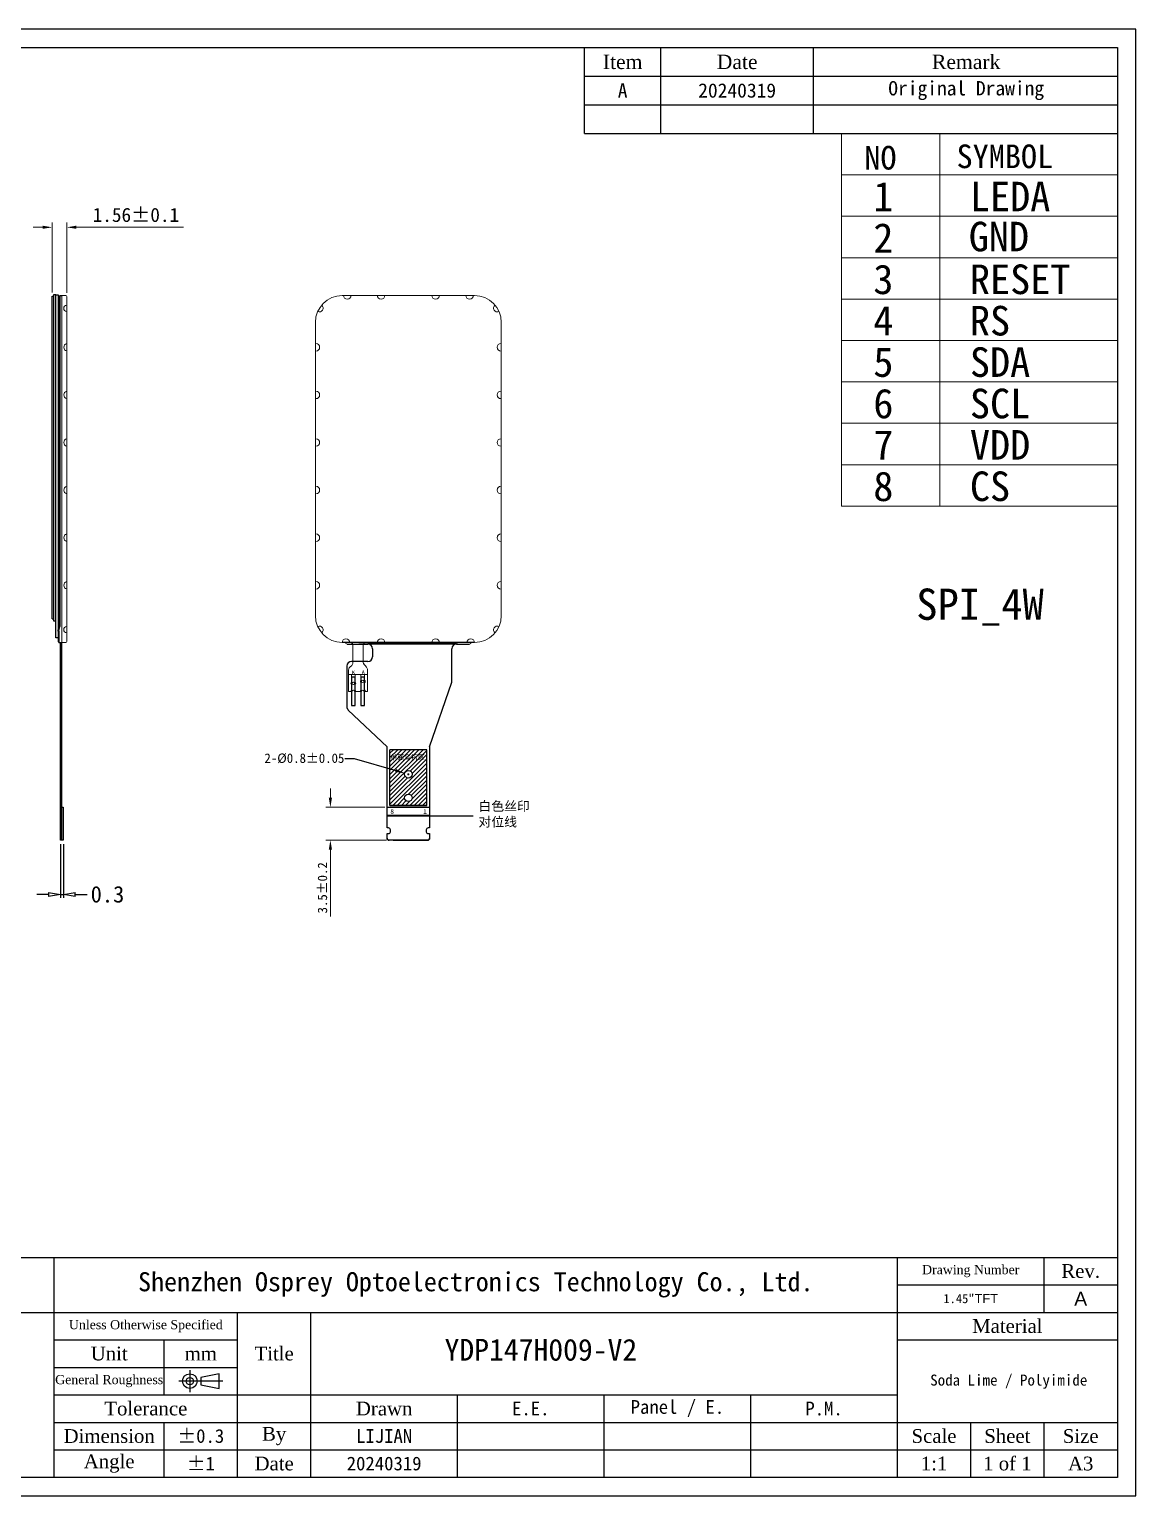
# Model space of a CAD drawing. Header units: millimetres. Extents: x 1215 to 1529, y -57 to 99.
# Drawn here: x 1411 to 1528.6, y -57.2 to 98.6 of the extents above; entities that cross this region are included whole.
import ezdxf
from ezdxf.lldxf.tags import DXFTag

# ---------------------------------------------------------------- set-up
doc = ezdxf.new("R2010")
doc.units = ezdxf.units.MM
for name, color, linetype, lineweight in [('1 BLU-Frame', 4, 'Continuous', 5), ('BLU', 2, 'Continuous', 5), ('Title block', 7, 'Continuous', 9)]:
    doc.layers.add(name, color=color, linetype=linetype, lineweight=lineweight)
for name, color, linetype in [('BL', 2, 'Continuous'), ('DIM', 3, 'Continuous'), ('Dimension', 7, 'Continuous'), ('DWG', 7, 'Continuous'), ('FPC', 30, 'Continuous'), ('Frame', 7, 'Continuous'), ('lcd', 4, 'Continuous'), ('边框', 7, 'Continuous')]:
    doc.layers.add(name, color=color, linetype=linetype)
doc.styles.get("Standard").update_dxf_attribs({"font": ''})
doc.styles.add('宋体', font='')
doc.styles.add('样式 4', font='')
doc.styles.get('Standard').set_extended_font_data('SimSun')
doc.styles.get('宋体').set_extended_font_data('SimSun')
doc.styles.get('样式 4').set_extended_font_data('SimSun')
tags = doc.linetypes.add('CENTER', pattern=[2, 1.25, -0.25, 0.25, -0.25]).pattern_tags.tags
tags[10:11] = [DXFTag(74, 4), DXFTag(75, 0), DXFTag(340, '0'), DXFTag(46, 0.0), DXFTag(50, 0.0), DXFTag(44, 0.0), DXFTag(45, 0.0)]
tags[8:9] = [DXFTag(74, 4), DXFTag(75, 0), DXFTag(340, '0'), DXFTag(46, 0.0), DXFTag(50, 0.0), DXFTag(44, 0.0), DXFTag(45, 0.0)]
tags[6:7] = [DXFTag(74, 4), DXFTag(75, 0), DXFTag(340, '0'), DXFTag(46, 0.0), DXFTag(50, 0.0), DXFTag(44, 0.0), DXFTag(45, 0.0)]
tags[4:5] = [DXFTag(74, 4), DXFTag(75, 0), DXFTag(340, '0'), DXFTag(46, 0.0), DXFTag(50, 0.0), DXFTag(44, 0.0), DXFTag(45, 0.0)]
doc.dimstyles.new('1206', dxfattribs={"dimtxt": 2.5, "dimasz": 1.8, "dimexe": 0.5, "dimexo": 0.625, "dimtad": 0, "dimzin": 9, "dimdsep": 46, "dimtxsty": 'Standard', "dimcen": 2.5, "dimazin": 0, "dimtfac": 1, "dimtmove": 0, "dimatfit": 3, "dimfxl": 1, "dimtolj": 1, "dimarcsym": 0})
doc.dimstyles.get("Standard").update_dxf_attribs({"dimtxt": 0.18, "dimasz": 0.18, "dimexe": 0.18, "dimexo": 0.0625, "dimgap": 0.09, "dimtad": 0, "dimtih": 1, "dimtoh": 1, "dimdec": 4, "dimzin": 0, "dimdsep": 46, "dimtxsty": 'Standard', "dimcen": 0.09, "dimadec": 0, "dimazin": 0, "dimtfac": 1, "dimtdec": 4, "dimtofl": 0, "dimtmove": 0, "dimatfit": 3, "dimfxl": 1, "dimtolj": 1, "dimtzin": 0, "dimarcsym": 0})
doc.dimstyles.new('标准', dxfattribs={"dimtxt": 1.8, "dimasz": 1.5, "dimexe": 0.5, "dimexo": 0.4, "dimgap": 0.1, "dimtad": 1, "dimzin": 1, "dimdsep": 46, "dimtxsty": '宋体', "dimblk": 'CLOSEDBLANK', "dimcen": 0.09, "dimclrd": 96, "dimclre": 96, "dimclrt": 3, "dimadec": 0, "dimazin": 0, "dimtfac": 1, "dimtofl": 0, "dimtmove": 0, "dimatfit": 1, "dimldrblk": 'CLOSEDBLANK', "dimfxl": 1, "dimtolj": 1, "dimlwd": 0, "dimlwe": 0, "dimarcsym": 0})

# ---------------------------------------------------------------- blocks, each defined once
blk = doc.blocks.new('_ClosedBlank')
at = {"color": 0, "linetype": 'ByBlock', "lineweight": -2}
for p, q in [((-1, 0.17), (0, 0)), ((-1, 0.17), (-1, -0.17)), ((0, 0), (-1, -0.17))]:
    blk.add_line(p, q, dxfattribs=at)
blk = doc.blocks.new('*D190')
at = {"layer": 'Defpoints', "color": 0, "ltscale": 3}
for p in [(1414.36, 12.43), (1414.66, 12.43), (1414.66, 6.67)]:
    blk.add_point(p, dxfattribs=at)
at = {"layer": 'DIM', "lineweight": -2, "ltscale": 3}
for p, q in [((1414.36, 12), (1414.36, 6.32)), ((1414.66, 12), (1414.66, 6.32)), ((1413.1, 6.67), (1411.84, 6.67)), ((1414.36, 6.67), (1414.66, 6.67)), ((1415.92, 6.67), (1417.18, 6.67))]:
    blk.add_line(p, q, dxfattribs=at)
at = {"layer": 'DIM', "lineweight": -2, "ltscale": 3, "xscale": 1.26, "yscale": 1.26, "zscale": 1.26}
blk.add_blockref('_ClosedBlank', (1414.36, 6.67), dxfattribs=at)
at = {"layer": 'DIM', "lineweight": -2, "ltscale": 3, "xscale": 1.26, "yscale": 1.26, "zscale": 1.26, "rotation": 180}
blk.add_blockref('_ClosedBlank', (1414.66, 6.67), dxfattribs=at)
at = {"layer": 'DIM', "ltscale": 3, "insert": (1419.35, 6.67), "char_height": 1.75, "attachment_point": 5}
blk.add_mtext('\\A1;0.3', dxfattribs=at)
blk = doc.blocks.new('*D189')
at = {"color": 7, "lineweight": 0}
for p, q in [((1443.03, 16.93), (1443.03, 17.93)), ((1448.8, 15.93), (1442.53, 15.93)), ((1449, 12.43), (1442.53, 12.43)), ((1443.03, 11.43), (1443.03, 4.32))]:
    blk.add_line(p, q, dxfattribs=at)
at = {"color": 7}
for points in [[(1442.86, 16.93), (1443.2, 16.93), (1443.03, 15.93)], [(1442.86, 11.43), (1443.2, 11.43), (1443.03, 12.43)]]:
    blk.add_solid(points, dxfattribs=at)
at = {"layer": 'Defpoints', "color": 0}
for p in [(1449.2, 15.93), (1443.03, 12.43), (1449.4, 12.43)]:
    blk.add_point(p, dxfattribs=at)
at = {"color": 7, "insert": (1442.19, 7.37), "char_height": 1, "attachment_point": 5, "rotation": 90, "style": '宋体'}
blk.add_mtext('\\A1;3.5%%P0.2', dxfattribs=at)
blk = doc.blocks.new('*D194')
at = {"color": 7, "lineweight": -2}
for p, q in [((1444.55, 21.12), (1445.55, 21.12)), ((1445.55, 21.12), (1449.97, 19.83))]:
    blk.add_line(p, q, dxfattribs=at)
at = {"color": 0, "lineweight": -2}
for p, q in [((1451.22, 19.43), (1451.4, 19.43)), ((1451.31, 19.34), (1451.31, 19.52))]:
    blk.add_line(p, q, dxfattribs=at)
at = {"color": 7}
blk.add_solid([(1450.01, 19.99), (1449.92, 19.67), (1450.93, 19.54)], dxfattribs=at)
at = {"layer": 'Defpoints', "color": 0}
for p in [(1450.93, 19.54), (1451.69, 19.32)]:
    blk.add_point(p, dxfattribs=at)
at = {"color": 7, "insert": (1440.27, 21.12), "char_height": 1, "attachment_point": 5, "style": '宋体'}
blk.add_mtext('\\A1;2-%%C0.8%%P0.05', dxfattribs=at)
blk = doc.blocks.new('*D204')
at = {"color": 7, "lineweight": 0}
for p, q in [((1413.47, 70.62), (1413.47, 78.04)), ((1415.03, 70.57), (1415.03, 78.04)), ((1412.47, 77.54), (1411.47, 77.54)), ((1416.03, 77.54), (1427.44, 77.54))]:
    blk.add_line(p, q, dxfattribs=at)
at = {"color": 7}
for points in [[(1412.47, 77.71), (1412.47, 77.38), (1413.47, 77.54)], [(1416.03, 77.71), (1416.03, 77.38), (1415.03, 77.54)]]:
    blk.add_solid(points, dxfattribs=at)
at = {"layer": 'Defpoints', "color": 0}
for p in [(1415.03, 77.54), (1413.47, 70.22), (1415.03, 70.17)]:
    blk.add_point(p, dxfattribs=at)
at = {"color": 7, "insert": (1422.37, 78.85), "char_height": 1.5, "attachment_point": 5, "style": '宋体'}
blk.add_mtext('\\A1;1.56%%P0.1', dxfattribs=at)

msp = doc.modelspace()

# ---------------------------------------------------------------- hatches: boundary and pattern name
h = msp.add_hatch()
h.set_pattern_fill('ANSI31', color=256, scale=0.1, style=0)
h.set_pattern_definition([(45, (1449.22332, 16.1326), (-0.224506, 0.224506), [])])
edge = h.paths.add_edge_path(flags=16)
edge.add_arc((1451.31005, 19.43258), 0.4, 0, 360)
edge = h.paths.add_edge_path(flags=16)
edge.add_arc((1451.31005, 16.93258), 0.4, 0, 360)
edge = h.paths.add_edge_path()
edge.add_line((1453.26004, 22.03041), (1449.36004, 22.03041))
edge.add_line((1449.36004, 16.13261), (1449.36004, 22.03041))
edge.add_line((1453.56005, 16.13261), (1449.36004, 16.13261))
edge.add_line((1453.26004, 16.13261), (1453.26004, 22.03041))
h.paths.add_polyline_path([(1449.22332, 20.72311), (1453.30082, 20.72311), (1453.30082, 21.75561), (1449.22332, 21.75561)], flags=9)

# ---------------------------------------------------------------- linework, layer by layer
at = {"color": 6}
for p, q in [((1413.46828, 35.94058), (1413.46828, 70.22258)), ((1413.46828, 70.22258), (1413.59833, 70.22258)), ((1413.46828, 35.94058), (1413.46828, 70.22258)), ((1413.46828, 70.22258), (1413.59833, 70.22258)), ((1414.09833, 70.22258), (1414.22837, 70.22258)), ((1414.09833, 70.22258), (1414.22837, 70.22258)), ((1414.22837, 35.94058), (1414.22837, 70.22258)), ((1413.46828, 35.94058), (1413.59833, 35.94058)), ((1414.22837, 35.94058), (1414.09833, 35.94058)), ((1414.09837, 34.64149), (1414.1284, 34.79161)), ((1414.09837, 34.64149), (1414.09837, 33.50258)), ((1414.1284, 34.79161), (1414.15899, 34.79161)), ((1414.12837, 33.50258), (1414.09837, 33.50258))]:
    msp.add_line(p, q, dxfattribs=at)
at = {"color": 4}
for p, q in [((1413.84833, 70.37318), (1413.59833, 70.37318)), ((1413.59833, 70.37254), (1413.59833, 35.74054)), ((1413.59833, 70.37254), (1413.59833, 35.74054)), ((1413.84833, 70.37318), (1414.09833, 70.37318)), ((1413.84833, 39.25718), (1413.84833, 70.37254)), ((1413.84833, 39.25718), (1413.84833, 70.37254)), ((1414.09833, 70.37254), (1414.09833, 33.91054)), ((1414.09833, 70.37254), (1414.09833, 33.91054)), ((1413.84833, 33.91054), (1413.84833, 39.25718)), ((1413.59833, 35.74054), (1413.84833, 35.74054)), ((1414.09833, 33.91054), (1413.84833, 33.91054))]:
    msp.add_line(p, q, dxfattribs=at)
at = {"color": 5}
for p, q in [((1414.22837, 70.22258), (1414.28837, 70.22258)), ((1414.22837, 70.22258), (1414.22837, 35.13258)), ((1414.12837, 34.63852), (1414.22954, 35.14434)), ((1414.12837, 34.63852), (1414.12837, 33.50258)), ((1414.12837, 33.50258), (1414.18837, 33.50258))]:
    msp.add_line(p, q, dxfattribs=at)
for p, q in [((1414.28837, 70.29258), (1414.48837, 70.29258)), ((1414.28837, 70.29258), (1414.28837, 35.13258)), ((1414.18837, 34.63258), (1414.28837, 35.13258)), ((1414.18837, 34.63258), (1414.18837, 33.43258)), ((1414.18837, 33.43258), (1414.48837, 33.43258)), ((1414.35837, 12.43258), (1414.35837, 33.43258)), ((1414.48837, 12.43258), (1414.48837, 33.43258)), ((1458.33364, 33.43258), (1444.28644, 33.43258)), ((1453.56005, 15.03258), (1458.20639, 15.03258)), ((1449.41005, 13.33258), (1449.41005, 13.53258)), ((1414.65837, 12.43258), (1414.35837, 12.43258))]:
    msp.add_line(p, q)
at = {"color": 7, "linetype": 'Continuous'}
msp.add_line((1446.06004, 33.43258), (1456.56004, 33.43258), dxfattribs=at)
at = {"color": 30}
for p, q in [((1456.42383, 33.26331), (1447.01625, 33.26331)), ((1455.92383, 29.21669), (1455.92383, 31.42294)), ((1444.77631, 30.92294), (1444.77631, 26.618)), ((1453.56005, 22.33041), (1455.92383, 29.21669)), ((1449.06005, 22.33041), (1444.93178, 26.25564)), ((1449.06005, 13.73258), (1449.06005, 22.33041)), ((1453.26004, 22.03041), (1449.36004, 22.03041)), ((1453.56005, 22.33041), (1453.56005, 13.73258)), ((1453.56005, 15.03258), (1449.06005, 15.03258)), ((1449.41005, 15.03258), (1449.71005, 15.03258)), ((1452.91005, 15.03258), (1453.21005, 15.03258)), ((1449.21005, 13.73258), (1449.06005, 13.73258)), ((1449.06005, 12.63258), (1449.06005, 13.13258)), ((1449.06005, 13.13258), (1449.21005, 13.13258)), ((1449.41005, 13.33258), (1449.41005, 13.53258)), ((1449.41005, 13.33258), (1449.41005, 13.53258)), ((1453.21005, 13.53258), (1453.21005, 13.33258)), ((1453.21005, 13.53258), (1453.21005, 13.33258)), ((1453.56005, 13.73258), (1453.41005, 13.73258)), ((1453.41005, 13.13258), (1453.56005, 13.13258)), ((1453.56005, 13.13258), (1453.56005, 12.63258)), ((1449.71005, 12.43258), (1449.26005, 12.43258)), ((1449.71005, 12.43258), (1452.91005, 12.43258)), ((1453.36005, 12.43258), (1452.91005, 12.43258))]:
    msp.add_line(p, q, dxfattribs=at)
for points in [[(1445.66625, 29.74252), (1445.26625, 29.74252), (1445.26625, 26.74252), (1445.66625, 26.74252)], [(1446.66625, 29.74252), (1446.26625, 29.74252), (1446.26625, 26.74252), (1446.66625, 26.74252)], [(1414.48837, 15.93258), (1414.65837, 15.93258), (1414.65837, 12.43258), (1414.48837, 12.43258)]]:
    msp.add_lwpolyline(points, close=True)
at = {"color": 2}
msp.add_lwpolyline([(1453.41005, 13.13258), (1453.56005, 13.13258), (1453.56005, 12.63258, -0.414213562), (1453.36005, 12.43258), (1449.26005, 12.43258, -0.414213562), (1449.06005, 12.63258), (1449.06005, 13.13258), (1449.21005, 13.13258, 0.414213562), (1449.41005, 13.33258), (1449.41005, 13.53258, 0.414213562), (1449.21005, 13.73258), (1449.06005, 13.73258), (1449.06005, 15.93258), (1453.56005, 15.93258), (1453.56005, 13.73258), (1453.41005, 13.73258, 0.414213562), (1453.21005, 13.53258), (1453.21005, 13.33258, 0.414213562)], format="xyb", close=True, dxfattribs=at)
at = {"const_width": 0.2}
msp.add_lwpolyline([(1449.06005, 15.03258), (1453.56005, 15.03258)], dxfattribs=at)
at = {"color": 30}
for centre in [(1451.31005, 19.43258), (1451.31005, 16.93258)]:
    msp.add_circle(centre, 0.4, dxfattribs=at)
for centre, radius, start, end in [((1445.27631, 30.92294), 0.5, 90, 180), ((1445.27631, 26.618), 0.5, 180, 226.4441717), ((1449.26005, 12.63258), 0.2, 180, 270), ((1449.21005, 13.53258), 0.2, 0, 90), ((1449.21005, 13.33258), 0.2, 270, 0), ((1453.41005, 13.53258), 0.2, 90, 180), ((1453.41005, 13.33258), 0.2, 180, 270), ((1453.36005, 12.63258), 0.2, 270, 360)]:
    msp.add_arc(centre, radius, start, end, dxfattribs=at)
at = {"layer": '1 BLU-Frame', "color": 4, "lineweight": 5}
for p, q in [((1414.48837, 70.29258), (1414.92837, 70.29258)), ((1414.48837, 33.43258), (1414.48837, 70.29258)), ((1415.02837, 70.19258), (1415.02837, 33.53258)), ((1458.33735, 70.29258), (1444.29015, 70.29258)), ((1441.44015, 67.44258), (1441.44015, 36.28258)), ((1461.18735, 67.44258), (1461.18735, 36.28258)), ((1414.48837, 33.43258), (1414.92837, 33.43258)), ((1458.33735, 33.43258), (1444.29015, 33.43258))]:
    msp.add_line(p, q, dxfattribs=at)
for centre, radius, start, end in [((1414.92837, 70.19258), 0.1, 0, 90), ((1444.29015, 67.44258), 2.85, 90, 180), ((1458.33735, 67.44258), 2.85, 0, 90), ((1444.29015, 36.28258), 2.85, 180, 270), ((1458.33735, 36.28258), 2.85, 270, 0), ((1414.92837, 33.53258), 0.1, 270, 0)]:
    msp.add_arc(centre, radius, start, end, dxfattribs=at)
at = {"layer": 'BL', "color": 6, "linetype": 'Continuous', "lineweight": 5}
for centre, radius, start, end in [((1444.81644, 70.29258), 0.4, 180, 0), ((1448.41875, 70.29258), 0.4, 180, 0), ((1454.20875, 70.29258), 0.4, 180, 0), ((1457.81105, 70.29258), 0.4, 180, 0), ((1415.04317, 68.92954), 0.339, 92.5019125, 267.4980875), ((1441.86214, 68.94785), 0.4, 243.1861033, 53.2191251), ((1460.76535, 68.94785), 0.4, 126.7808749, 296.8138967), ((1415.10837, 64.79358), 0.4, 101.536959, 258.463041), ((1441.48915, 64.79358), 0.4, 270, 90), ((1461.13835, 64.79358), 0.4, 90, 270), ((1415.10837, 59.73678), 0.4, 101.536959, 258.463041), ((1441.48915, 59.73678), 0.4, 270, 90), ((1461.13835, 59.73678), 0.4, 90, 270), ((1415.10837, 54.67998), 0.4, 101.536959, 258.463041), ((1441.48915, 54.67998), 0.4, 270, 90), ((1461.13835, 54.67998), 0.4, 90, 270), ((1415.10837, 49.62318), 0.4, 101.536959, 258.463041), ((1441.48915, 49.62318), 0.4, 270, 90), ((1461.13835, 49.62318), 0.4, 90, 270), ((1415.10837, 44.56638), 0.4, 101.536959, 258.463041), ((1441.48915, 44.56638), 0.4, 270, 90), ((1461.13835, 44.56638), 0.4, 90, 270), ((1415.10837, 39.50958), 0.4, 101.536959, 258.463041), ((1441.48915, 39.50958), 0.4, 270, 90), ((1461.13835, 39.50958), 0.4, 90, 270), ((1415.04317, 34.79561), 0.339, 92.5019125, 267.4980875), ((1441.86214, 34.7773), 0.4, 306.7808749, 116.8138967), ((1460.76535, 34.7773), 0.4, 63.1861033, 233.2191251), ((1444.68644, 33.43258), 0.4, 360, 180), ((1448.41875, 33.43258), 0.4, 0, 180), ((1454.20875, 33.43258), 0.4, 0, 180), ((1457.94517, 33.43258), 0.4, 360, 180)]:
    msp.add_arc(centre, radius, start, end, dxfattribs=at)
at = {"layer": 'BLU', "color": 2, "lineweight": 5}
for p, q in [((1445.41642, 31.29853), (1445.41642, 33.13258)), ((1445.42013, 31.29853), (1445.42013, 33.13258)), ((1446.51609, 31.29853), (1446.51609, 33.13258)), ((1446.5198, 31.29853), (1446.5198, 33.13258))]:
    msp.add_line(p, q, dxfattribs=at)
at = {"layer": 'BLU', "lineweight": 5}
for p, q in [((1444.96625, 30.51285), (1444.96625, 28.24252)), ((1444.96996, 30.51285), (1444.96996, 28.24251)), ((1446.96996, 30.04251), (1444.96996, 30.04251)), ((1445.07853, 30.82855), (1445.30415, 30.98283)), ((1445.08223, 30.82855), (1445.30785, 30.98283)), ((1445.66625, 29.74252), (1445.26625, 29.74252)), ((1445.26625, 29.74252), (1445.26625, 29.24252)), ((1445.26996, 30.04251), (1445.26996, 29.24251)), ((1445.66625, 29.24252), (1445.66625, 29.74252)), ((1445.66996, 29.24251), (1445.66996, 30.04251)), ((1446.66625, 29.74252), (1446.26625, 29.74252)), ((1446.26625, 29.74252), (1446.26625, 29.44252)), ((1446.26996, 30.04251), (1446.26996, 29.44251)), ((1446.66625, 29.44252), (1446.66625, 29.74252)), ((1446.66996, 29.44251), (1446.66996, 30.04251)), ((1446.85398, 30.82855), (1446.72836, 30.98283)), ((1446.85769, 30.82855), (1446.73207, 30.98283)), ((1446.96625, 30.51285), (1446.96625, 28.24252)), ((1446.96996, 30.51285), (1446.96996, 28.24251)), ((1445.34125, 28.24252), (1444.96625, 28.24252)), ((1445.34496, 28.24251), (1444.96996, 28.24251)), ((1445.26625, 28.94252), (1445.26625, 28.39252)), ((1445.26996, 28.94251), (1445.26996, 28.39251)), ((1445.66625, 28.39252), (1445.66625, 28.94252)), ((1445.66996, 28.39251), (1445.66996, 28.94251)), ((1446.26625, 29.14252), (1446.26625, 28.39252)), ((1446.26996, 29.14251), (1446.26996, 28.39251)), ((1446.96625, 28.24252), (1446.59125, 28.24252)), ((1446.96996, 28.24251), (1446.59496, 28.24251)), ((1446.66625, 29.14252), (1446.66625, 28.39252)), ((1446.66996, 29.14251), (1446.66996, 28.39251)), ((1449.06005, 13.73258), (1449.06005, 22.33041)), ((1453.56005, 22.33041), (1453.56005, 13.73258)), ((1449.21005, 13.73258), (1449.06005, 13.73258)), ((1449.06005, 12.63258), (1449.06005, 13.13258)), ((1449.06005, 13.13258), (1449.21005, 13.13258)), ((1449.41005, 13.33258), (1449.41005, 13.53258)), ((1453.21005, 13.53258), (1453.21005, 13.33258)), ((1453.56005, 13.73258), (1453.41005, 13.73258)), ((1453.41005, 13.13258), (1453.56005, 13.13258)), ((1453.56005, 13.13258), (1453.56005, 12.63258)), ((1449.71005, 12.43258), (1449.26005, 12.43258)), ((1449.71005, 12.43258), (1452.91005, 12.43258)), ((1453.36005, 12.43258), (1452.91005, 12.43258))]:
    msp.add_line(p, q, dxfattribs=at)
at = {"layer": 'BLU', "lineweight": 5, "ltscale": 2}
for points in [[(1445.59125, 28.24252), (1446.34125, 28.24252)], [(1445.59496, 28.24251), (1446.34496, 28.24251)]]:
    msp.add_lwpolyline(points, dxfattribs=at)
at = {"layer": 'BLU', "lineweight": 5}
for centre, radius in [((1445.46625, 29.09252), 0.125), ((1445.46996, 29.09251), 0.125), ((1446.46625, 29.29252), 0.125), ((1446.46996, 29.29251), 0.125), ((1451.31005, 19.43258), 0.4), ((1451.31005, 16.93258), 0.4)]:
    msp.add_circle(centre, radius, dxfattribs=at)
at = {"layer": 'BLU', "color": 2, "lineweight": 5}
for centre, start, end in [((1445.11642, 33.13258), 0, 90), ((1445.12013, 33.13258), 360, 90), ((1446.81609, 33.13258), 90, 180), ((1446.8198, 33.13258), 90, 180)]:
    msp.add_arc(centre, 0.3, start, end, dxfattribs=at)
at = {"layer": 'BLU', "lineweight": 5}
for centre, radius, start, end in [((1444.91642, 31.29853), 0.5, 320.8461139, 360), ((1444.92013, 31.29853), 0.5, 320.8461139, 360), ((1447.12964, 31.48186), 0.64036, 196.6359561, 231.1965786), ((1447.13335, 31.48186), 0.64036, 196.6359561, 231.1965786), ((1445.46625, 30.51285), 0.5, 140.8461139, 180), ((1445.46996, 30.51285), 0.5, 140.8461139, 180), ((1446.46625, 30.51285), 0.5, 360, 39.1538861), ((1446.46996, 30.51285), 0.5, 360, 39.1538861), ((1445.46625, 29.09252), 0.25, 143.1301024, 216.8698976), ((1445.46625, 28.24252), 0.25, 143.1301024, 180), ((1445.46996, 29.09251), 0.25, 143.1301024, 216.8698976), ((1445.46996, 28.24251), 0.25, 143.1301024, 180), ((1445.46625, 28.24252), 0.125, 360, 180), ((1445.46996, 28.24251), 0.125, 360, 180), ((1445.46625, 29.09252), 0.25, 323.1301024, 36.8698976), ((1445.46625, 28.24252), 0.25, 360, 36.8698976), ((1445.46996, 29.09251), 0.25, 323.1301024, 36.8698976), ((1445.46996, 28.24251), 0.25, 360, 36.8698976), ((1446.46625, 29.29252), 0.25, 143.1301024, 216.8698976), ((1446.46625, 28.24252), 0.25, 143.1301024, 180), ((1446.46996, 29.29251), 0.25, 143.1301024, 216.8698976), ((1446.46996, 28.24251), 0.25, 143.1301024, 180), ((1446.46625, 28.24252), 0.125, 360, 180), ((1446.46996, 28.24251), 0.125, 360, 180), ((1446.46625, 29.29252), 0.25, 323.1301024, 36.8698976), ((1446.46625, 28.24252), 0.25, 360, 36.8698976), ((1446.46996, 29.29251), 0.25, 323.1301024, 36.8698976), ((1446.46996, 28.24251), 0.25, 360, 36.8698976), ((1449.26005, 12.63258), 0.2, 180, 270), ((1449.21005, 13.53258), 0.2, 0, 90), ((1449.21005, 13.33258), 0.2, 270, 0), ((1453.41005, 13.53258), 0.2, 90, 180), ((1453.41005, 13.33258), 0.2, 180, 270), ((1453.36005, 12.63258), 0.2, 270, 360)]:
    msp.add_arc(centre, radius, start, end, dxfattribs=at)
at = {"layer": 'DWG', "color": 30, "lineweight": 0}
for centre, start, end in [((1444.82996, 33.46121), 178.3428123, 261.6792884), ((1457.79012, 33.46121), 278.3207116, 1.6571877)]:
    msp.add_arc(centre, 0.2, start, end, dxfattribs=at)
at = {"layer": 'FPC', "color": 30}
for p, q in [((1444.80101, 33.26331), (1447.01625, 33.26331)), ((1447.51625, 32.76331), (1447.51625, 31.92294)), ((1456.42383, 33.26331), (1457.81907, 33.26331)), ((1447.01625, 31.42294), (1445.27631, 31.42294)), ((1449.06005, 12.63258), (1449.06005, 13.13258)), ((1449.06005, 13.13258), (1449.21005, 13.13258)), ((1453.41005, 13.13258), (1453.56005, 13.13258)), ((1453.56005, 13.13258), (1453.56005, 12.63258)), ((1449.71005, 12.43258), (1449.26005, 12.43258))]:
    msp.add_line(p, q, dxfattribs=at)
at = {"layer": 'FPC'}
for p, q in [((1449.06005, 15.93258), (1449.06005, 22.33041)), ((1449.36004, 16.13261), (1449.36004, 22.03041)), ((1453.26004, 16.13261), (1453.26004, 22.03041)), ((1453.56005, 22.33041), (1453.56005, 13.73258)), ((1449.21005, 13.73258), (1449.06005, 13.73258)), ((1449.21005, 13.73258), (1449.06005, 13.73258)), ((1453.56005, 13.73258), (1453.41005, 13.73258)), ((1453.56005, 13.73258), (1453.41005, 13.73258)), ((1449.71005, 12.43258), (1453.36005, 12.43258)), ((1449.71005, 12.43258), (1452.91005, 12.43258))]:
    msp.add_line(p, q, dxfattribs=at)
at = {"layer": 'FPC', "color": 30, "lineweight": 30}
msp.add_line((1453.26004, 16.13261), (1449.36004, 16.13261), dxfattribs=at)
at = {"layer": 'FPC', "color": 7}
msp.add_line((1453.56005, 15.03258), (1449.06005, 15.03258), dxfattribs=at)
at = {"layer": 'FPC', "color": 2}
for p, q in [((1449.06005, 12.63258), (1449.06005, 13.13258)), ((1449.06005, 13.13258), (1449.21005, 13.13258)), ((1453.41005, 13.13258), (1453.56005, 13.13258)), ((1453.56005, 13.13258), (1453.56005, 12.63258)), ((1449.71005, 12.43258), (1449.26005, 12.43258)), ((1453.36005, 12.43258), (1452.91005, 12.43258))]:
    msp.add_line(p, q, dxfattribs=at)
at = {"layer": 'FPC'}
for centre in [(1451.31005, 19.43258), (1451.31005, 16.93258)]:
    msp.add_circle(centre, 0.4, dxfattribs=at)
at = {"layer": 'FPC', "color": 30}
for centre, radius, start, end in [((1447.01625, 32.76331), 0.5, 360, 90), ((1447.01625, 31.92294), 0.5, 270, 0), ((1449.26005, 12.63258), 0.2, 180, 270), ((1449.21005, 13.33258), 0.2, 270, 0), ((1453.41005, 13.33258), 0.2, 180, 270), ((1453.36005, 12.63258), 0.2, 270, 360)]:
    msp.add_arc(centre, radius, start, end, dxfattribs=at)
at = {"layer": 'FPC', "color": 2}
for centre, start, end in [((1449.26005, 12.63258), 180, 270), ((1449.21005, 13.33258), 270, 0), ((1453.41005, 13.33258), 180, 270), ((1453.36005, 12.63258), 270, 360)]:
    msp.add_arc(centre, 0.2, start, end, dxfattribs=at)
at = {"layer": 'FPC'}
for centre, start, end in [((1449.21005, 13.53258), 0, 90), ((1449.21005, 13.53258), 0, 90), ((1453.41005, 13.53258), 90, 180), ((1453.41005, 13.53258), 90, 180)]:
    msp.add_arc(centre, 0.2, start, end, dxfattribs=at)
at = {"layer": 'Frame', "color": 7}
for p, q in [((1470.0207, 87.50136), (1470.0207, 96.6252)), ((1478.13078, 87.50136), (1478.13078, 96.6252)), ((1494.35094, 87.50136), (1494.35094, 96.6252)), ((1470.0207, 93.58392), (1526.62786, 93.58392)), ((1470.0207, 90.54264), (1526.62786, 90.54264)), ((1470.0207, 90.54264), (1526.62786, 90.54264)), ((1470.0207, 87.50136), (1526.62786, 87.50136)), ((1390.32175, -31.892), (1526.62786, -31.892)), ((1413.68851, -55.25876), (1413.68851, -31.892)), ((1503.2611, -55.25876), (1503.2611, -31.892)), ((1518.83894, -37.73369), (1518.83894, -31.892)), ((1503.2611, -34.81284), (1526.62786, -34.81284)), ((1390.32175, -37.73369), (1526.62786, -37.73369)), ((1433.16081, -55.25876), (1433.16081, -37.73369)), ((1440.94973, -55.25876), (1440.94973, -37.73369)), ((1413.68851, -40.65453), (1433.16081, -40.65453)), ((1425.37189, -46.49622), (1425.37189, -40.65453)), ((1503.2611, -40.65453), (1526.62786, -40.65453)), ((1413.68851, -43.57538), (1433.16081, -43.57538)), ((1413.68851, -46.49622), (1503.2611, -46.49622)), ((1456.52757, -55.25876), (1456.52757, -46.49622)), ((1472.10541, -55.25876), (1472.10541, -46.49622)), ((1487.68326, -55.25876), (1487.68326, -46.49622)), ((1413.68851, -49.41707), (1526.62786, -49.41707)), ((1425.37189, -55.25876), (1425.37189, -49.41707)), ((1511.05002, -55.25876), (1511.05002, -49.41707)), ((1518.83894, -55.25876), (1518.83894, -49.41707)), ((1413.68851, -52.33791), (1526.62786, -52.33791))]:
    msp.add_line(p, q, dxfattribs=at)
at = {"layer": 'Frame', "color": 7, "linetype": 'CENTER'}
for p, q in [((1431.60303, -45.0358), (1426.92967, -45.0358)), ((1428.09801, -43.86746), (1428.09801, -46.20414))]:
    msp.add_line(p, q, dxfattribs=at)
at = {"layer": 'Frame', "color": 7}
for points in [[(1528.57509, 98.57243), (1294.90747, 98.57243), (1294.90747, -57.20599), (1528.57509, -57.20599)], [(1526.62786, -55.25876), (1296.8547, -55.25876), (1296.8547, 96.6252), (1526.62786, 96.6252)], [(1431.21358, -45.81469), (1431.21358, -44.25691), (1429.26635, -44.64636), (1429.26635, -45.42525)]]:
    msp.add_lwpolyline(points, close=True, dxfattribs=at)
for radius in [0.77889, 0.38945]:
    msp.add_circle((1428.09801, -45.0358), radius, dxfattribs=at)
at = {"layer": 'lcd', "color": 30}
msp.add_line((1455.92383, 31.42294), (1455.92383, 32.76331), dxfattribs=at)
msp.add_arc((1456.42383, 32.76331), 0.5, 90, 180, dxfattribs=at)
at = {"layer": 'Title block', "lineweight": 13}
for p, q in [((1497.31261, 87.50136), (1526.62786, 87.50136)), ((1497.31261, 87.50136), (1497.31261, 47.92577)), ((1507.78234, 87.50136), (1507.78234, 47.92577)), ((1526.62786, 87.50136), (1526.62786, 47.92577)), ((1497.31261, 83.10407), (1526.62786, 83.10407)), ((1497.31261, 78.70678), (1526.62786, 78.70678)), ((1497.31261, 74.30949), (1526.62786, 74.30949)), ((1497.31261, 69.91221), (1526.62786, 69.91221)), ((1497.31261, 65.51492), (1526.62786, 65.51492)), ((1497.31261, 61.11763), (1526.62786, 61.11763)), ((1497.31261, 56.72035), (1526.62786, 56.72035)), ((1497.31261, 52.32306), (1526.62786, 52.32306)), ((1497.31261, 47.92577), (1526.62786, 47.92577))]:
    msp.add_line(p, q, dxfattribs=at)

# ---------------------------------------------------------------- texts
at = {"color": 6, "style": '宋体'}
msp.add_text('单面弯折区', height=0.525, dxfattribs=at).set_placement((1449.3954, 20.96811))
at = {"color": 30, "insert": (1449.58962, 15.72018), "char_height": 0.5, "attachment_point": 2}
msp.add_mtext('{\\C7;8}', dxfattribs=at)
at = {"color": 7, "insert": (1453.08475, 15.71758), "char_height": 0.5, "attachment_point": 2}
msp.add_mtext('1', dxfattribs=at)
at = {"color": 30, "insert": (1458.76119, 16.5451), "char_height": 1, "width": 7.7741029, "attachment_point": 1}
msp.add_mtext('{\\fFangSong|b0|i0|c134|p49;\\C256;白色丝印\\P对位线}', dxfattribs=at)
at = {"layer": 'BLU', "color": 7, "lineweight": 5, "style": '宋体'}
for s, p in [('K', (1445.32258, 30.04999)), ('K', (1445.32466, 30.04999)), ('A', (1446.36186, 30.0527)), ('A', (1446.36399, 30.0527))]:
    msp.add_text(s, height=0.4066, rotation=360, dxfattribs=at).set_placement(p)
at = {"layer": 'Dimension', "color": 7, "insert": (1455.15747, -40.54608), "char_height": 2.3144342, "width": 256.1748691, "attachment_point": 1, "style": '宋体'}
msp.add_mtext('YDP147H009-V2', dxfattribs=at)
at = {"layer": 'Frame', "color": 7, "attachment_point": 5, "style": '宋体'}
for s, insert, char_height in [('{\\fTimes New Roman|b0|i0|c0|p18;Item}', (1474.07574, 95.10456), 1.52064), ('{\\fTimes New Roman|b0|i0|c0|p18;Date}', (1486.24086, 95.10456), 1.52064), ('{\\fTimes New Roman|b0|i0|c0|p18;Remark}', (1510.5711, 95.10456), 1.52064), ('A', (1474.07574, 92.06328), 1.52064), ('20240319', (1486.24086, 92.06328), 1.52064), ('Original Drawing', (1510.5711, 92.06328), 1.52064), ('{\\fTimes New Roman|b0|i0|c0|p18;Drawing Number}', (1511.05002, -33.35242), 0.9736151), ('{\\fTimes New Roman|b0|i0|c0|p18;Rev.}', (1522.7334, -33.35242), 1.4604227), ('\\pxqj;{\\H0.83333x;Shenzhen Osprey Optoelectronics Technology Co., Ltd.}', (1458.4748, -34.81284), 2.434), ('1.45"{\\fArial|b0|i0|c0|p32;TFT}', (1511.05002, -36.27327), 0.9736151), ('{\\fArial|b0|i0|c0|p32;A}', (1522.7334, -36.27327), 1.4604227), ('{\\fTimes New Roman|b0|i0|c0|p18;Unless Otherwise Specified}', (1423.42466, -39.19411), 0.9736151), ('{\\fTimes New Roman|b0|i0|c0|p18;Material}', (1514.94448, -39.19411), 1.4604227), ('{\\fTimes New Roman|b0|i0|c0|p18;Unit}', (1419.5302, -42.11496), 1.4604227), ('{\\fTimes New Roman|b0|i0|c0|p18;mm}', (1429.26635, -42.11496), 1.4604227), ('{\\fTimes New Roman|b0|i0|c0|p18;Title}', (1437.05527, -42.11496), 1.4604227), ('{\\fTimes New Roman|b0|i0|c0|p18;General Roughness}', (1419.5302, -45.0358), 0.9736151), ('Soda Lime / Polyimide', (1515.09331, -45.09738), 1.1683381), ('{\\fTimes New Roman|b0|i0|c0|p18;Tolerance}', (1423.42466, -47.95665), 1.4604227), ('{\\fTimes New Roman|b0|i0|c0|p18;Drawn}', (1448.73865, -47.95665), 1.4604227), ('E.E.', (1464.31649, -47.95665), 1.460423), ('Panel / E.', (1479.89434, -47.95665), 1.460423), ('P.M.', (1495.47218, -47.95665), 1.460423), ('{\\fTimes New Roman|b0|i0|c0|p18;Dimension}', (1419.5302, -50.87749), 1.4604227), ('%%p0.3', (1429.26635, -50.87749), 1.460423), ('{\\fTimes New Roman|b0|i0|c0|p18;By}', (1437.05527, -50.87749), 1.4604227), ('LIJIAN', (1448.73865, -50.87749), 1.460423), ('{\\fTimes New Roman|b0|i0|c0|p18;Scale}', (1507.15556, -50.87749), 1.4604227), ('{\\fTimes New Roman|b0|i0|c0|p18;Sheet}', (1514.94448, -50.87749), 1.4604227), ('{\\fTimes New Roman|b0|i0|c0|p18;Size}', (1522.7334, -50.87749), 1.4604227), ('{\\fTimes New Roman|b0|i0|c0|p18;Angle}', (1419.5302, -53.79834), 1.4604227), ('%%p1', (1429.26635, -53.79834), 1.460423), ('{\\fTimes New Roman|b0|i0|c0|p18;1 of 1}', (1514.94448, -53.79834), 1.4604227), ('{\\fTimes New Roman|b0|i0|c0|p18;Date}', (1437.05527, -53.79834), 1.4604227), ('20240319', (1448.73865, -53.79834), 1.460423), ('{\\fTimes New Roman|b0|i0|c0|p18;1:1}', (1507.15556, -53.79834), 1.4604227), ('{\\fTimes New Roman|b0|i0|c0|p18;A3}', (1522.7334, -53.79834), 1.4604227)]:
    msp.add_mtext(s, dxfattribs=dict(at, insert=insert, char_height=char_height))
at = {"layer": 'Title block', "lineweight": 13}
for s, height, p in [('NO', 2.512736, (1499.75345, 83.67453)), ('SYMBOL', 2.512736, (1509.55087, 83.82348)), ('LEDA', 3.140919, (1510.96407, 79.24)), ('GND', 3.140919, (1510.84045, 74.98923)), ('RESET', 3.140919, (1510.96407, 70.44543)), ('RS', 3.140919, (1510.96407, 66.04814)), ('SDA', 3.140919, (1510.96407, 61.65085)), ('SCL', 3.140919, (1510.96407, 57.25357)), ('VDD', 3.140919, (1510.96407, 52.85628)), ('CS', 3.140919, (1510.96407, 48.45899))]:
    msp.add_text(s, height=height, dxfattribs=at).set_placement(p)
at = {"layer": 'Title block', "lineweight": 13, "style": '样式 4'}
for s, p in [('1', (1500.70374, 79.24)), ('2', (1500.70374, 74.84272)), ('3', (1500.70374, 70.44543)), ('4', (1500.70374, 66.04814)), ('5', (1500.70374, 61.65085)), ('6', (1500.70374, 57.25357)), ('7', (1500.70374, 52.85628)), ('8', (1500.70374, 48.45899))]:
    msp.add_text(s, height=3.14092, dxfattribs=at).set_placement(p)
at = {"layer": '边框', "style": '宋体'}
msp.add_text('SPI_4W', height=3.319949, dxfattribs=at).set_placement((1505.26764, 35.83981))

# ---------------------------------------------------------------- dimensions: what is measured, and where the dimension line sits
dim = msp.add_linear_dim(base=(1415.02837, 77.54175), p1=(1413.46828, 70.22258), p2=(1415.02837, 70.16952), text='<>%%P0.1', dimstyle='标准', override={"dimtxt": 1.5, "dimasz": 1, "dimgap": 0.5, "dimdec": 2, "dimtxsty": '宋体', "dimsah": 1, "dimclrd": 7, "dimclre": 7, "dimclrt": 7})
dim.commit()
dim.dimension.update_dxf_attribs({"geometry": '*D204', "text_midpoint": (1422.37388, 77.54175), "dimtype": 160})
dim = msp.add_diameter_dim_2p(p1=(1451.69398, 19.32034), p2=(1450.92612, 19.54481), text='2-%%C0.8%%P0.05', dimstyle='Standard', override={"dimtxt": 1, "dimasz": 1, "dimtxsty": '宋体', "dimclrd": 7, "dimclrt": 7})
dim.commit()
dim.dimension.update_dxf_attribs({"geometry": '*D194', "text_midpoint": (1440.2721, 21.11693), "dimtype": 163})
dim = msp.add_linear_dim(base=(1443.02882, 12.43258), p1=(1449.20147, 15.93258), p2=(1449.40147, 12.43258), angle=90, text='<>%%P0.2', dimstyle='标准', override={"dimtxt": 1, "dimasz": 1, "dimgap": 0.3, "dimdec": 1, "dimsah": 1, "dimclrd": 7, "dimclre": 7, "dimclrt": 7})
dim.commit()
dim.dimension.update_dxf_attribs({"geometry": '*D189', "text_midpoint": (1442.1927, 7.37424)})
at = {"layer": 'DIM', "color": 0, "ltscale": 3}
dim = msp.add_linear_dim(base=(1414.65837, 6.67123), p1=(1414.35837, 12.43258), p2=(1414.65837, 12.43258), dimstyle='1206', override={"dimscale": 0.7, "dimblk": 'ClosedBlank', "dimclrd": 256, "dimclre": 256, "dimclrt": 256}, dxfattribs=at)
dim.commit()
dim.dimension.update_dxf_attribs({"geometry": '*D190', "text_midpoint": (1419.34643, 6.67123)})

doc.saveas('drawing.dxf')
